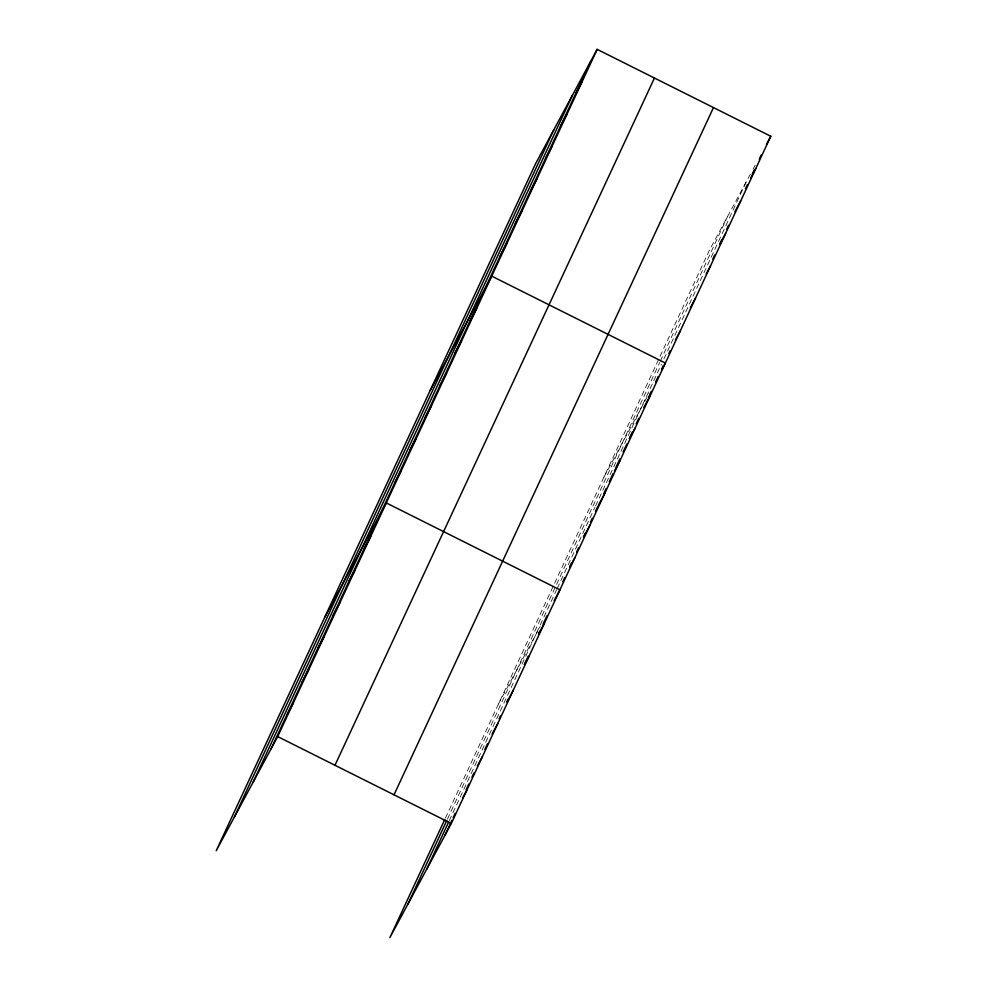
<?xml version="1.0" encoding="UTF-8"?>
<svg xmlns="http://www.w3.org/2000/svg" width="987" height="987" viewBox="0 0 987 987"><rect width="100%" height="100%" fill="white"/><g stroke="black" fill="none" stroke-linecap="round" stroke-linejoin="round"><path stroke-width="0.74" stroke-dasharray="4.93 3.7" d="M445.458 818.038L709.32 250.402L750.317 174.255M447.432 819.136L659.686 362.525M660.315 361.168L727.456 216.733M449.307 820.592L556.631 589.708M557.26 588.363L594.902 507.367M595.531 506.023L661.426 364.277M663.93 358.873L746.135 182.027M753.118 169.073L755.203 165.187M603.896 477.202L649.088 393.282M498.472 703.99L540.173 626.548"/><path stroke-width="1.48" d="M234.351 817.051L553.818 129.815M253.042 782.358L572.497 95.11M271.166 748.677L590.633 61.441M597.147 49.35L535.682 163.497L216.215 850.732L277.68 736.598L597.147 49.35L770.785 136.268L451.318 823.503L389.853 937.65L444.816 819.432M334.975 765.27L654.443 78.035M394.01 794.831L713.478 107.583M407.989 903.969L446.778 820.518M426.68 869.276L448.653 821.986M444.804 835.594L451.923 820.296M453.218 817.52L455.155 813.337M466.148 789.699L468.726 784.134M471.959 777.176L473.908 773.006M484.888 749.367L487.479 743.803M499.114 718.758L500.409 715.982M508.169 699.289L506.874 702.078L513.388 689.987M524.331 664.522L528.205 656.17M538.557 633.925L539.852 631.137M543.084 624.191L546.958 615.839M562.837 581.688L564.724 577.629M569.746 566.834L571.621 562.787M576.642 551.98L578.53 547.933M585.427 533.091L583.551 537.138L590.053 525.047M590.448 522.283L592.336 518.237M595.469 511.488L597.974 506.084M603.625 493.932L606.141 488.54M609.275 481.792L613.038 473.686M616.172 466.937L619.947 458.844M623.081 452.095L626.844 443.99M629.361 438.586L632.494 431.837M636.257 423.744L638.774 418.34M648.804 396.737L651.321 391.345M655.713 381.895L658.218 376.491M661.981 368.398L663.239 365.696M668.89 353.543L670.148 350.841M712.811 259.05L714.699 255.004M719.72 244.196L721.596 240.149M726.617 229.354L728.505 225.295M745.444 188.85L747.332 184.803M752.353 173.996L754.228 169.949M759.25 159.154L761.137 155.107M575.569 93.839L582.083 81.748M560.517 126.237L567.019 114.147M545.453 158.636L551.955 146.545M530.389 191.034L536.903 178.943M515.337 223.432L521.839 211.341M500.273 255.83L506.775 243.74M430.258 390.284L491.723 276.138L665.361 363.056L661.746 369.767M470.145 320.627L476.659 308.536M455.093 353.025L461.595 340.934M440.029 385.423L446.543 373.333M424.965 417.822L431.479 405.731M409.913 450.22L416.415 438.129M394.849 482.618L401.351 470.528M324.834 617.072L386.299 502.926L559.937 589.844L554.151 600.589M364.277 548.402L370.779 536.311M348.756 581.775L355.258 569.696M333.236 615.16L339.75 603.069M317.715 648.533L324.229 636.455M302.207 681.918L308.709 669.828M286.686 715.304L293.201 703.213M766.443 144.324L770.785 136.268M750.663 178.067L755.721 168.666M734.871 211.81L740.657 201.064M719.819 244.208L725.593 233.463M706.198 273.917L710.541 265.861M690.419 307.66L695.477 298.259M675.355 340.059L680.413 330.657M643.783 407.545L650.297 395.454M629.447 438.598L635.233 427.852M614.395 470.996L620.181 460.25M598.603 504.739L605.117 492.649M569.931 566.846L574.989 557.445M538.631 633.975L544.417 623.229M524.566 664.67L528.896 656.602M492.081 734.106L497.867 723.372M477.289 766.146L482.347 756.745M462.496 798.187L466.839 790.131M277.68 736.598L451.318 823.503"/></g></svg>
